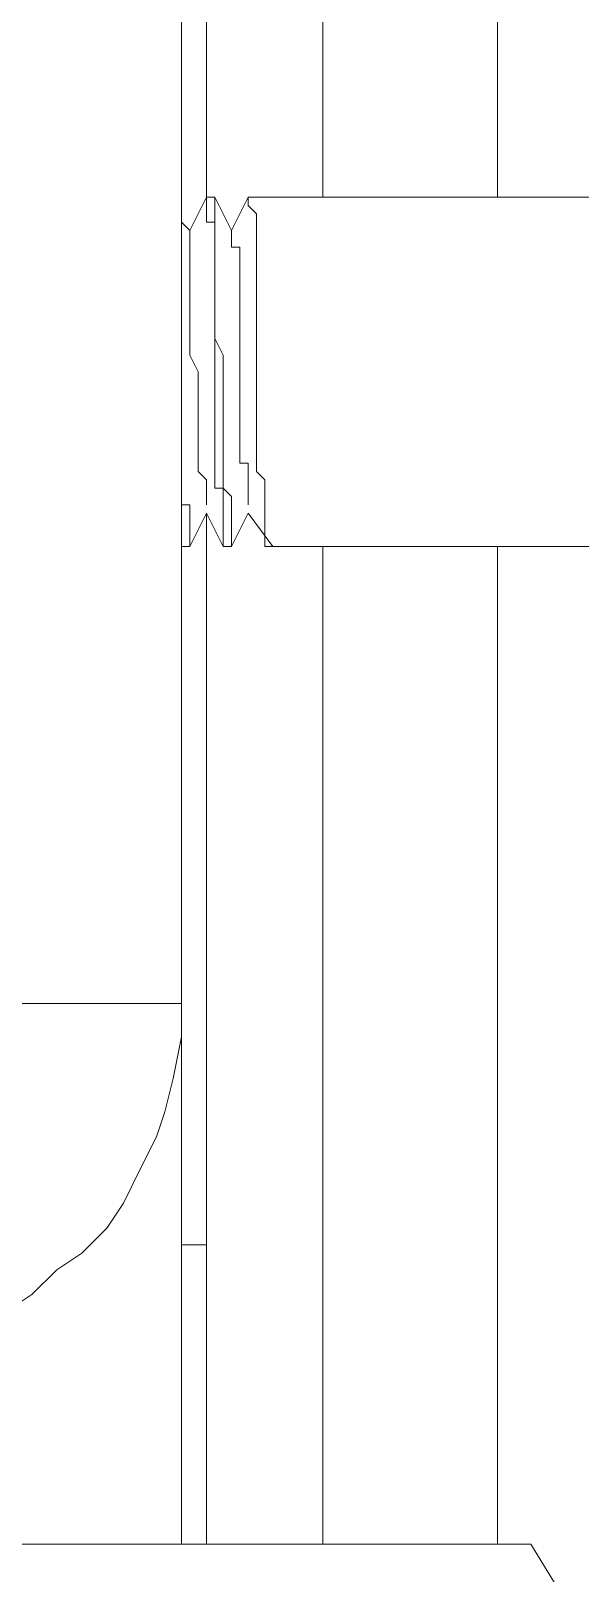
# Model space of a CAD drawing. Header units: millimetres. Extents: x 1341 to 37388, y -13954 to 1849.
# Drawn here: x 29464.4 to 29485.3, y 306.7 to 365.4 of the extents above; entities that cross this region are included whole.
import ezdxf

# ---------------------------------------------------------------- set-up
doc = ezdxf.new("R2010")
doc.units = ezdxf.units.MM
doc.layers.add('COMPONENTE', color=3, linetype='Continuous')

# ---------------------------------------------------------------- blocks, each defined once
blk = doc.blocks.new('TRANFORMADOR_IP00_TRAEL_VISTA_FRONT')
at = {"layer": 'COMPONENTE', "linetype": 'Continuous', "lineweight": 0}
for points in [[(5045.979, 3453.333), (5045.979, 3559.613)], [(5046.928, 3484.015), (5046.928, 3545.379)], [(5057.999, 3484.015), (5057.999, 3545.379)], [(5051.357, 3484.015), (5051.357, 3543.798)], [(5046.928, 3484.015), (5046.296, 3482.75)], [(5047.245, 3484.015), (5046.928, 3484.015)], [(5046.928, 3483.699), (5046.928, 3484.015)], [(5046.928, 3484.015), (5046.928, 3484.015)], [(5046.928, 3484.015), (5046.928, 3484.015)], [(5046.928, 3484.015), (5046.928, 3484.015)], [(5046.928, 3484.015), (5046.928, 3484.015)], [(5046.928, 3484.015), (5046.928, 3484.015)], [(5046.928, 3484.015), (5046.928, 3484.015)], [(5046.928, 3484.015), (5046.928, 3484.015)], [(5046.928, 3483.383), (5046.928, 3483.699)], [(5046.928, 3483.699), (5046.928, 3483.699)], [(5046.928, 3483.699), (5046.928, 3483.699)], [(5046.928, 3483.699), (5046.928, 3483.699)], [(5046.928, 3483.699), (5046.928, 3483.699)], [(5046.928, 3483.699), (5046.928, 3483.699)], [(5046.928, 3483.699), (5046.928, 3483.699)], [(5046.928, 3483.699), (5046.928, 3483.699)], [(5046.928, 3483.699), (5046.928, 3483.699)], [(5047.877, 3482.75), (5047.245, 3484.015)], [(5047.245, 3483.699), (5047.245, 3484.015)], [(5047.245, 3484.015), (5047.245, 3484.015)], [(5047.245, 3484.015), (5047.245, 3484.015)], [(5047.245, 3484.015), (5047.245, 3484.015)], [(5047.245, 3484.015), (5047.245, 3484.015)], [(5047.245, 3484.015), (5047.245, 3484.015)], [(5047.245, 3483.383), (5047.245, 3483.699)], [(5047.245, 3483.699), (5047.245, 3483.699)], [(5047.245, 3483.699), (5047.245, 3483.699)], [(5047.245, 3483.699), (5047.245, 3483.699)], [(5047.245, 3483.699), (5047.245, 3483.699)], [(5047.245, 3483.699), (5047.245, 3483.699)], [(5047.245, 3483.699), (5047.245, 3483.699)], [(5047.245, 3483.699), (5047.245, 3483.699)], [(5047.245, 3483.699), (5047.245, 3483.699)], [(5048.51, 3484.015), (5047.877, 3482.75)], [(5211.093, 3484.015), (5048.51, 3484.015)], [(5048.51, 3483.699), (5048.51, 3484.015)], [(5048.51, 3484.015), (5048.51, 3484.015)], [(5048.51, 3484.015), (5048.51, 3484.015)], [(5048.51, 3484.015), (5048.51, 3484.015)], [(5048.51, 3484.015), (5048.51, 3484.015)], [(5048.51, 3484.015), (5048.51, 3484.015)], [(5048.51, 3484.015), (5048.51, 3484.015)], [(5048.51, 3484.015), (5048.51, 3484.015)], [(5048.826, 3483.383), (5048.51, 3483.699)], [(5048.51, 3483.699), (5048.51, 3483.699)], [(5048.51, 3483.699), (5048.51, 3483.699)], [(5048.51, 3483.699), (5048.51, 3483.699)], [(5048.51, 3483.699), (5048.51, 3483.699)], [(5048.51, 3483.699), (5048.51, 3483.699)], [(5048.51, 3483.699), (5048.51, 3483.699)], [(5048.51, 3483.699), (5048.51, 3483.699)], [(5048.51, 3483.699), (5048.51, 3483.699)], [(5046.296, 3482.75), (5045.979, 3483.066)], [(5046.928, 3483.066), (5046.928, 3483.383)], [(5046.928, 3483.383), (5046.928, 3483.383)], [(5046.928, 3483.383), (5046.928, 3483.383)], [(5047.245, 3483.066), (5046.928, 3483.066)], [(5047.245, 3483.066), (5047.245, 3483.383)], [(5047.245, 3483.383), (5047.245, 3483.383)], [(5047.245, 3483.383), (5047.245, 3483.383)], [(5047.245, 3482.75), (5047.245, 3483.066)], [(5047.245, 3483.066), (5047.245, 3483.066)], [(5047.245, 3482.75), (5047.245, 3483.066)], [(5047.245, 3483.066), (5047.245, 3483.066)], [(5047.245, 3483.066), (5047.245, 3483.066)], [(5048.826, 3483.066), (5048.826, 3483.383)], [(5048.826, 3483.383), (5048.826, 3483.383)], [(5048.826, 3483.383), (5048.826, 3483.383)], [(5048.826, 3482.75), (5048.826, 3483.066)], [(5048.826, 3483.066), (5048.826, 3483.066)], [(5046.296, 3482.434), (5046.296, 3482.75)], [(5046.296, 3482.75), (5046.296, 3482.75)], [(5046.296, 3482.75), (5046.296, 3482.75)], [(5046.296, 3482.75), (5046.296, 3482.75)], [(5046.296, 3482.75), (5046.296, 3482.75)], [(5046.296, 3482.75), (5046.296, 3482.75)], [(5046.296, 3482.75), (5046.296, 3482.75)], [(5046.296, 3482.75), (5046.296, 3482.75)], [(5046.296, 3482.75), (5046.296, 3482.75)], [(5046.296, 3482.75), (5046.296, 3482.75)], [(5046.296, 3482.75), (5046.296, 3482.75)], [(5046.296, 3482.117), (5046.296, 3482.434)], [(5046.296, 3482.434), (5046.296, 3482.434)], [(5046.296, 3482.434), (5046.296, 3482.434)], [(5046.296, 3482.434), (5046.296, 3482.434)], [(5046.296, 3482.434), (5046.296, 3482.434)], [(5047.245, 3482.434), (5047.245, 3482.75)], [(5047.245, 3482.75), (5047.245, 3482.75)], [(5047.245, 3482.75), (5047.245, 3482.75)], [(5047.245, 3482.75), (5047.245, 3482.75)], [(5047.245, 3482.434), (5047.245, 3482.75)], [(5047.245, 3482.75), (5047.245, 3482.75)], [(5047.245, 3482.75), (5047.245, 3482.75)], [(5047.245, 3482.75), (5047.245, 3482.75)], [(5047.245, 3482.117), (5047.245, 3482.434)], [(5047.245, 3482.434), (5047.245, 3482.434)], [(5047.245, 3482.434), (5047.245, 3482.434)], [(5047.245, 3482.117), (5047.245, 3482.434)], [(5047.245, 3482.434), (5047.245, 3482.434)], [(5047.245, 3482.434), (5047.245, 3482.434)], [(5047.877, 3482.434), (5047.877, 3482.75)], [(5047.877, 3482.75), (5047.877, 3482.75)], [(5047.877, 3482.75), (5047.877, 3482.75)], [(5047.877, 3482.75), (5047.877, 3482.75)], [(5047.877, 3482.75), (5047.877, 3482.75)], [(5047.877, 3482.75), (5047.877, 3482.75)], [(5047.877, 3482.75), (5047.877, 3482.75)], [(5047.877, 3482.75), (5047.877, 3482.75)], [(5047.877, 3482.75), (5047.877, 3482.75)], [(5047.877, 3482.75), (5047.877, 3482.75)], [(5047.877, 3482.75), (5047.877, 3482.75)], [(5047.877, 3482.117), (5047.877, 3482.434)], [(5047.877, 3482.434), (5047.877, 3482.434)], [(5047.877, 3482.434), (5047.877, 3482.434)], [(5047.877, 3482.434), (5047.877, 3482.434)], [(5047.877, 3482.434), (5047.877, 3482.434)], [(5048.826, 3482.434), (5048.826, 3482.75)], [(5048.826, 3482.75), (5048.826, 3482.75)], [(5048.826, 3482.75), (5048.826, 3482.75)], [(5048.826, 3482.75), (5048.826, 3482.75)], [(5048.826, 3482.75), (5048.826, 3482.75)], [(5048.826, 3482.117), (5048.826, 3482.434)], [(5048.826, 3482.434), (5048.826, 3482.434)], [(5046.296, 3481.801), (5046.296, 3482.117)], [(5046.296, 3482.117), (5046.296, 3482.117)], [(5046.296, 3482.117), (5046.296, 3482.117)], [(5046.296, 3482.117), (5046.296, 3482.117)], [(5046.296, 3482.117), (5046.296, 3482.117)], [(5046.296, 3481.485), (5046.296, 3481.801)], [(5046.296, 3481.801), (5046.296, 3481.801)], [(5047.245, 3481.801), (5047.245, 3482.117)], [(5047.245, 3482.117), (5047.245, 3482.117)], [(5047.245, 3482.117), (5047.245, 3482.117)], [(5047.245, 3482.117), (5047.245, 3482.117)], [(5047.245, 3481.801), (5047.245, 3482.117)], [(5047.245, 3482.117), (5047.245, 3482.117)], [(5047.245, 3482.117), (5047.245, 3482.117)], [(5047.245, 3482.117), (5047.245, 3482.117)], [(5047.245, 3481.485), (5047.245, 3481.801)], [(5047.245, 3481.485), (5047.245, 3481.801)], [(5047.245, 3481.801), (5047.245, 3481.801)], [(5048.194, 3482.117), (5047.877, 3482.117)], [(5047.877, 3482.117), (5047.877, 3482.117)], [(5048.194, 3481.801), (5048.194, 3482.117)], [(5048.194, 3482.117), (5048.194, 3482.117)], [(5048.194, 3482.117), (5048.194, 3482.117)], [(5048.194, 3481.485), (5048.194, 3481.801)], [(5048.826, 3481.801), (5048.826, 3482.117)], [(5048.826, 3482.117), (5048.826, 3482.117)], [(5048.826, 3482.117), (5048.826, 3482.117)], [(5048.826, 3482.117), (5048.826, 3482.117)], [(5048.826, 3481.485), (5048.826, 3481.801)], [(5048.826, 3481.801), (5048.826, 3481.801)], [(5046.296, 3481.168), (5046.296, 3481.485)], [(5046.296, 3480.852), (5046.296, 3481.168)], [(5046.296, 3481.168), (5046.296, 3481.168)], [(5047.245, 3481.168), (5047.245, 3481.485)], [(5047.245, 3481.485), (5047.245, 3481.485)], [(5047.245, 3481.168), (5047.245, 3481.485)], [(5047.245, 3480.536), (5047.245, 3481.168)], [(5047.245, 3481.168), (5047.245, 3481.168)], [(5047.245, 3481.168), (5047.245, 3481.168)], [(5047.245, 3480.852), (5047.245, 3481.168)], [(5047.245, 3481.168), (5047.245, 3481.168)], [(5047.245, 3481.168), (5047.245, 3481.168)], [(5048.194, 3481.168), (5048.194, 3481.485)], [(5048.194, 3481.485), (5048.194, 3481.485)], [(5048.194, 3480.852), (5048.194, 3481.168)], [(5048.194, 3481.168), (5048.194, 3481.168)], [(5048.826, 3481.168), (5048.826, 3481.485)], [(5048.826, 3481.485), (5048.826, 3481.485)], [(5048.826, 3480.852), (5048.826, 3481.168)], [(5048.826, 3481.168), (5048.826, 3481.168)], [(5046.296, 3480.536), (5046.296, 3480.852)], [(5046.296, 3480.852), (5046.296, 3480.852)], [(5047.245, 3480.536), (5047.245, 3480.852)], [(5048.194, 3480.536), (5048.194, 3480.852)], [(5048.826, 3480.536), (5048.826, 3480.852)], [(5046.296, 3480.219), (5046.296, 3480.536)], [(5046.296, 3479.903), (5046.296, 3480.219)], [(5046.296, 3480.219), (5046.296, 3480.219)], [(5047.245, 3480.219), (5047.245, 3480.536)], [(5047.245, 3480.219), (5047.245, 3480.536)], [(5047.245, 3479.903), (5047.245, 3480.219)], [(5047.245, 3480.219), (5047.245, 3480.219)], [(5047.245, 3479.903), (5047.245, 3480.219)], [(5048.194, 3480.219), (5048.194, 3480.536)], [(5048.194, 3479.903), (5048.194, 3480.219)], [(5048.194, 3480.219), (5048.194, 3480.219)], [(5048.194, 3480.219), (5048.194, 3480.219)], [(5048.826, 3480.219), (5048.826, 3480.536)], [(5048.826, 3479.587), (5048.826, 3480.219)], [(5048.826, 3480.219), (5048.826, 3480.219)], [(5046.296, 3479.587), (5046.296, 3479.903)], [(5046.296, 3479.27), (5046.296, 3479.587)], [(5046.296, 3479.587), (5046.296, 3479.587)], [(5047.245, 3479.587), (5047.245, 3479.903)], [(5047.245, 3479.587), (5047.245, 3479.903)], [(5047.245, 3479.27), (5047.245, 3479.587)], [(5047.245, 3478.954), (5047.245, 3479.587)], [(5047.245, 3479.587), (5047.245, 3479.587)], [(5048.194, 3479.587), (5048.194, 3479.903)], [(5048.194, 3478.954), (5048.194, 3479.587)], [(5048.194, 3479.587), (5048.194, 3479.587)], [(5048.826, 3479.27), (5048.826, 3479.587)], [(5048.826, 3479.587), (5048.826, 3479.587)], [(5046.296, 3478.954), (5046.296, 3479.27)], [(5046.296, 3478.638), (5046.296, 3478.954)], [(5047.245, 3478.954), (5047.245, 3479.27)], [(5047.245, 3478.638), (5047.245, 3478.954)], [(5047.245, 3478.638), (5047.245, 3478.954)], [(5048.194, 3478.638), (5048.194, 3478.954)], [(5048.826, 3478.638), (5048.826, 3479.27)], [(5046.296, 3478.005), (5046.296, 3478.638)], [(5046.296, 3478.638), (5046.296, 3478.638)], [(5047.245, 3478.322), (5047.245, 3478.638)], [(5047.561, 3478.005), (5047.245, 3478.638)], [(5047.245, 3478.638), (5047.245, 3478.638)], [(5047.245, 3477.689), (5047.245, 3478.322)], [(5048.194, 3478.322), (5048.194, 3478.638)], [(5048.194, 3478.638), (5048.194, 3478.638)], [(5048.194, 3478.005), (5048.194, 3478.322)], [(5048.826, 3478.322), (5048.826, 3478.638)], [(5048.826, 3478.638), (5048.826, 3478.638)], [(5048.826, 3477.689), (5048.826, 3478.322)], [(5046.612, 3477.373), (5046.296, 3478.005)], [(5047.245, 3477.056), (5047.245, 3477.689)], [(5047.561, 3477.056), (5047.561, 3478.005)], [(5048.194, 3477.373), (5048.194, 3478.005)], [(5048.826, 3477.056), (5048.826, 3477.689)], [(5046.612, 3477.056), (5046.612, 3477.373)], [(5046.612, 3476.424), (5046.612, 3477.056)], [(5047.245, 3476.424), (5047.245, 3477.056)], [(5047.561, 3476.424), (5047.561, 3477.056)], [(5048.194, 3477.056), (5048.194, 3477.373)], [(5048.194, 3476.424), (5048.194, 3477.056)], [(5048.826, 3476.424), (5048.826, 3477.056)], [(5046.612, 3476.107), (5046.612, 3476.424)], [(5046.612, 3476.424), (5046.612, 3476.424)], [(5046.612, 3475.791), (5046.612, 3476.107)], [(5047.245, 3476.107), (5047.245, 3476.424)], [(5047.245, 3475.791), (5047.245, 3476.107)], [(5047.561, 3476.107), (5047.561, 3476.424)], [(5047.561, 3476.424), (5047.561, 3476.424)], [(5047.561, 3475.475), (5047.561, 3476.107)], [(5048.194, 3476.107), (5048.194, 3476.424)], [(5048.194, 3475.791), (5048.194, 3476.107)], [(5048.826, 3476.107), (5048.826, 3476.424)], [(5048.826, 3475.475), (5048.826, 3476.107)], [(5046.612, 3475.475), (5046.612, 3475.791)], [(5046.612, 3475.158), (5046.612, 3475.475)], [(5047.245, 3475.475), (5047.245, 3475.791)], [(5047.245, 3475.158), (5047.245, 3475.475)], [(5047.561, 3475.158), (5047.561, 3475.475)], [(5047.561, 3475.475), (5047.561, 3475.475)], [(5048.194, 3475.475), (5048.194, 3475.791)], [(5048.194, 3475.158), (5048.194, 3475.475)], [(5048.194, 3475.475), (5048.194, 3475.475)], [(5048.826, 3475.158), (5048.826, 3475.475)], [(5048.826, 3475.475), (5048.826, 3475.475)], [(5046.612, 3474.842), (5046.612, 3475.158)], [(5046.612, 3474.526), (5046.612, 3474.842)], [(5047.245, 3474.842), (5047.245, 3475.158)], [(5047.245, 3474.526), (5047.245, 3474.842)], [(5047.561, 3474.526), (5047.561, 3475.158)], [(5048.194, 3474.842), (5048.194, 3475.158)], [(5048.194, 3474.526), (5048.194, 3474.842)], [(5048.826, 3474.526), (5048.826, 3475.158)], [(5046.612, 3474.21), (5046.612, 3474.526)], [(5046.612, 3474.526), (5046.612, 3474.526)], [(5046.612, 3474.526), (5046.612, 3474.526)], [(5046.612, 3473.893), (5046.612, 3474.21)], [(5047.245, 3474.21), (5047.245, 3474.526)], [(5047.245, 3473.893), (5047.245, 3474.21)], [(5047.561, 3474.21), (5047.561, 3474.526)], [(5047.561, 3474.526), (5047.561, 3474.526)], [(5047.561, 3473.893), (5047.561, 3474.21)], [(5048.194, 3474.21), (5048.194, 3474.526)], [(5048.194, 3474.526), (5048.194, 3474.526)], [(5048.194, 3473.893), (5048.194, 3474.21)], [(5048.826, 3474.21), (5048.826, 3474.526)], [(5048.826, 3474.526), (5048.826, 3474.526)], [(5048.826, 3473.893), (5048.826, 3474.21)], [(5046.612, 3473.577), (5046.612, 3473.893)], [(5046.612, 3473.893), (5046.612, 3473.893)], [(5046.928, 3473.261), (5046.612, 3473.577)], [(5047.245, 3473.577), (5047.245, 3473.893)], [(5047.245, 3473.893), (5047.245, 3473.893)], [(5047.245, 3473.261), (5047.245, 3473.577)], [(5047.245, 3473.577), (5047.245, 3473.577)], [(5047.561, 3473.577), (5047.561, 3473.893)], [(5047.561, 3473.261), (5047.561, 3473.577)], [(5047.561, 3473.577), (5047.561, 3473.577)], [(5048.51, 3473.893), (5048.194, 3473.893)], [(5048.51, 3473.577), (5048.51, 3473.893)], [(5048.51, 3473.893), (5048.51, 3473.893)], [(5048.51, 3473.261), (5048.51, 3473.577)], [(5048.826, 3473.577), (5048.826, 3473.893)], [(5049.143, 3473.261), (5048.826, 3473.577)], [(5048.826, 3473.577), (5048.826, 3473.577)], [(5046.928, 3472.944), (5046.928, 3473.261)], [(5046.928, 3473.261), (5046.928, 3473.261)], [(5046.928, 3472.628), (5046.928, 3472.944)], [(5046.928, 3472.944), (5046.928, 3472.944)], [(5046.928, 3472.944), (5046.928, 3472.944)], [(5047.245, 3472.944), (5047.245, 3473.261)], [(5047.245, 3473.261), (5047.245, 3473.261)], [(5047.561, 3472.944), (5047.245, 3472.944)], [(5047.245, 3472.944), (5047.245, 3472.944)], [(5047.561, 3472.944), (5047.561, 3473.261)], [(5047.561, 3473.261), (5047.561, 3473.261)], [(5047.561, 3472.628), (5047.561, 3472.944)], [(5047.561, 3472.944), (5047.561, 3472.944)], [(5047.877, 3472.628), (5047.561, 3472.944)], [(5047.561, 3472.944), (5047.561, 3472.944)], [(5047.561, 3472.944), (5047.561, 3472.944)], [(5047.561, 3472.944), (5047.561, 3472.944)], [(5048.51, 3472.944), (5048.51, 3473.261)], [(5048.51, 3472.628), (5048.51, 3472.944)], [(5048.51, 3472.944), (5048.51, 3472.944)], [(5048.51, 3472.944), (5048.51, 3472.944)], [(5048.51, 3472.944), (5048.51, 3472.944)], [(5049.143, 3472.944), (5049.143, 3473.261)], [(5049.143, 3473.261), (5049.143, 3473.261)], [(5049.143, 3472.628), (5049.143, 3472.944)], [(5049.143, 3472.944), (5049.143, 3472.944)], [(5049.143, 3472.944), (5049.143, 3472.944)], [(5049.143, 3472.944), (5049.143, 3472.944)], [(5046.928, 3472.312), (5046.928, 3472.628)], [(5046.928, 3472.628), (5046.928, 3472.628)], [(5046.928, 3472.628), (5046.928, 3472.628)], [(5046.928, 3472.628), (5046.928, 3472.628)], [(5047.561, 3472.312), (5047.561, 3472.628)], [(5047.561, 3472.628), (5047.561, 3472.628)], [(5047.877, 3472.312), (5047.877, 3472.628)], [(5047.877, 3472.628), (5047.877, 3472.628)], [(5048.51, 3472.312), (5048.51, 3472.628)], [(5048.51, 3472.628), (5048.51, 3472.628)], [(5048.51, 3472.628), (5048.51, 3472.628)], [(5048.51, 3472.628), (5048.51, 3472.628)], [(5049.143, 3472.312), (5049.143, 3472.628)], [(5049.143, 3472.628), (5049.143, 3472.628)], [(5046.296, 3472.312), (5045.979, 3472.312)], [(5046.296, 3471.995), (5046.296, 3472.312)], [(5046.296, 3472.312), (5046.296, 3472.312)], [(5046.296, 3472.312), (5046.296, 3472.312)], [(5046.296, 3470.73), (5046.928, 3471.995)], [(5046.296, 3471.679), (5046.296, 3471.995)], [(5046.296, 3471.995), (5046.296, 3471.995)], [(5046.928, 3472.312), (5046.928, 3472.312)], [(5046.928, 3472.312), (5046.928, 3472.312)], [(5046.928, 3472.312), (5046.928, 3472.312)], [(5046.928, 3472.312), (5046.928, 3472.312)], [(5046.928, 3472.312), (5046.928, 3472.312)], [(5046.928, 3472.312), (5046.928, 3472.312)], [(5046.928, 3472.312), (5046.928, 3472.312)], [(5046.928, 3472.312), (5046.928, 3472.312)], [(5046.928, 3472.312), (5046.928, 3472.312)], [(5046.928, 3472.312), (5046.928, 3472.312)], [(5046.928, 3472.312), (5046.928, 3472.312)], [(5046.928, 3472.312), (5046.928, 3472.312)], [(5046.928, 3472.312), (5046.928, 3472.312)], [(5046.928, 3471.995), (5047.561, 3470.73)], [(5046.928, 3444.16), (5046.928, 3471.995)], [(5047.561, 3471.995), (5047.561, 3472.312)], [(5047.561, 3472.312), (5047.561, 3472.312)], [(5047.561, 3472.312), (5047.561, 3472.312)], [(5047.561, 3472.312), (5047.561, 3472.312)], [(5047.561, 3471.679), (5047.561, 3471.995)], [(5047.561, 3471.995), (5047.561, 3471.995)], [(5047.561, 3471.995), (5047.561, 3471.995)], [(5047.877, 3471.995), (5047.877, 3472.312)], [(5047.877, 3472.312), (5047.877, 3472.312)], [(5047.877, 3472.312), (5047.877, 3472.312)], [(5047.877, 3472.312), (5047.877, 3472.312)], [(5047.877, 3470.73), (5048.51, 3471.995)], [(5047.877, 3471.679), (5047.877, 3471.995)], [(5047.877, 3471.995), (5047.877, 3471.995)], [(5047.877, 3471.995), (5047.877, 3471.995)], [(5048.51, 3472.312), (5048.51, 3472.312)], [(5048.51, 3472.312), (5048.51, 3472.312)], [(5048.51, 3472.312), (5048.51, 3472.312)], [(5048.51, 3472.312), (5048.51, 3472.312)], [(5048.51, 3472.312), (5048.51, 3472.312)], [(5048.51, 3472.312), (5048.51, 3472.312)], [(5048.51, 3472.312), (5048.51, 3472.312)], [(5048.51, 3472.312), (5048.51, 3472.312)], [(5048.51, 3472.312), (5048.51, 3472.312)], [(5048.51, 3472.312), (5048.51, 3472.312)], [(5048.51, 3472.312), (5048.51, 3472.312)], [(5048.51, 3472.312), (5048.51, 3472.312)], [(5048.51, 3472.312), (5048.51, 3472.312)], [(5048.51, 3472.312), (5048.51, 3472.312)], [(5048.51, 3471.995), (5049.459, 3470.73)], [(5049.143, 3471.995), (5049.143, 3472.312)], [(5049.143, 3472.312), (5049.143, 3472.312)], [(5049.143, 3472.312), (5049.143, 3472.312)], [(5049.143, 3472.312), (5049.143, 3472.312)], [(5049.143, 3471.679), (5049.143, 3471.995)], [(5049.143, 3471.995), (5049.143, 3471.995)], [(5049.143, 3471.995), (5049.143, 3471.995)], [(5046.296, 3471.363), (5046.296, 3471.679)], [(5046.296, 3471.679), (5046.296, 3471.679)], [(5046.296, 3471.679), (5046.296, 3471.679)], [(5046.296, 3471.046), (5046.296, 3471.363)], [(5046.296, 3471.363), (5046.296, 3471.363)], [(5046.296, 3471.363), (5046.296, 3471.363)], [(5046.296, 3471.363), (5046.296, 3471.363)], [(5046.296, 3471.363), (5046.296, 3471.363)], [(5046.296, 3471.363), (5046.296, 3471.363)], [(5046.296, 3471.363), (5046.296, 3471.363)], [(5047.561, 3471.363), (5047.561, 3471.679)], [(5047.561, 3471.679), (5047.561, 3471.679)], [(5047.561, 3471.679), (5047.561, 3471.679)], [(5047.561, 3471.046), (5047.561, 3471.363)], [(5047.561, 3471.363), (5047.561, 3471.363)], [(5047.561, 3471.363), (5047.561, 3471.363)], [(5047.561, 3471.363), (5047.561, 3471.363)], [(5047.561, 3471.363), (5047.561, 3471.363)], [(5047.561, 3471.363), (5047.561, 3471.363)], [(5047.877, 3471.363), (5047.877, 3471.679)], [(5047.877, 3471.679), (5047.877, 3471.679)], [(5047.877, 3471.679), (5047.877, 3471.679)], [(5047.877, 3471.046), (5047.877, 3471.363)], [(5047.877, 3471.363), (5047.877, 3471.363)], [(5047.877, 3471.363), (5047.877, 3471.363)], [(5047.877, 3471.363), (5047.877, 3471.363)], [(5047.877, 3471.363), (5047.877, 3471.363)], [(5047.877, 3471.363), (5047.877, 3471.363)], [(5047.877, 3471.363), (5047.877, 3471.363)], [(5049.143, 3471.363), (5049.143, 3471.679)], [(5049.143, 3471.679), (5049.143, 3471.679)], [(5049.143, 3471.679), (5049.143, 3471.679)], [(5049.143, 3471.046), (5049.143, 3471.363)], [(5049.143, 3471.363), (5049.143, 3471.363)], [(5049.143, 3471.363), (5049.143, 3471.363)], [(5049.143, 3471.363), (5049.143, 3471.363)], [(5049.143, 3471.363), (5049.143, 3471.363)], [(5049.143, 3471.363), (5049.143, 3471.363)], [(5045.979, 3470.73), (5046.296, 3470.73)], [(5046.296, 3470.73), (5046.296, 3471.046)], [(5046.296, 3471.046), (5046.296, 3471.046)], [(5046.296, 3471.046), (5046.296, 3471.046)], [(5046.296, 3471.046), (5046.296, 3471.046)], [(5046.296, 3471.046), (5046.296, 3471.046)], [(5046.296, 3471.046), (5046.296, 3471.046)], [(5046.296, 3471.046), (5046.296, 3471.046)], [(5046.296, 3471.046), (5046.296, 3471.046)], [(5046.296, 3471.046), (5046.296, 3471.046)], [(5046.296, 3470.73), (5046.296, 3470.73)], [(5046.296, 3470.73), (5046.296, 3470.73)], [(5046.296, 3470.73), (5046.296, 3470.73)], [(5047.561, 3470.73), (5047.561, 3471.046)], [(5047.561, 3471.046), (5047.561, 3471.046)], [(5047.561, 3471.046), (5047.561, 3471.046)], [(5047.561, 3471.046), (5047.561, 3471.046)], [(5047.561, 3471.046), (5047.561, 3471.046)], [(5047.561, 3471.046), (5047.561, 3471.046)], [(5047.561, 3471.046), (5047.561, 3471.046)], [(5047.561, 3471.046), (5047.561, 3471.046)], [(5047.561, 3471.046), (5047.561, 3471.046)], [(5047.561, 3470.73), (5047.877, 3470.73)], [(5047.561, 3470.73), (5047.561, 3470.73)], [(5047.877, 3470.73), (5047.877, 3471.046)], [(5047.877, 3471.046), (5047.877, 3471.046)], [(5047.877, 3471.046), (5047.877, 3471.046)], [(5047.877, 3471.046), (5047.877, 3471.046)], [(5047.877, 3471.046), (5047.877, 3471.046)], [(5047.877, 3471.046), (5047.877, 3471.046)], [(5047.877, 3471.046), (5047.877, 3471.046)], [(5047.877, 3470.73), (5047.877, 3470.73)], [(5047.877, 3470.73), (5047.877, 3470.73)], [(5047.877, 3470.73), (5047.877, 3470.73)], [(5047.877, 3470.73), (5047.877, 3470.73)], [(5049.143, 3470.73), (5049.143, 3471.046)], [(5049.143, 3471.046), (5049.143, 3471.046)], [(5049.143, 3471.046), (5049.143, 3471.046)], [(5049.143, 3471.046), (5049.143, 3471.046)], [(5049.143, 3471.046), (5049.143, 3471.046)], [(5049.143, 3471.046), (5049.143, 3471.046)], [(5049.143, 3471.046), (5049.143, 3471.046)], [(5049.143, 3471.046), (5049.143, 3471.046)], [(5049.459, 3470.73), (5049.143, 3470.73)], [(5049.143, 3470.73), (5049.143, 3470.73)], [(5049.459, 3470.73), (5210.144, 3470.73)], [(5051.357, 3432.773), (5051.357, 3470.73)], [(5057.999, 3432.773), (5057.999, 3470.73)], [(5033.011, 3440.048), (5034.276, 3440.048), (5035.541, 3440.364), (5036.806, 3440.681), (5038.072, 3440.997), (5039.337, 3441.63), (5040.286, 3442.262), (5041.235, 3443.211), (5042.184, 3443.844), (5043.133, 3444.793), (5043.765, 3445.742), (5044.398, 3447.007), (5045.031, 3448.272), (5045.347, 3449.221), (5045.663, 3450.486), (5045.979, 3452.068), (5045.979, 3453.333)], [(5039.653, 3453.333), (5045.979, 3453.333)], [(5045.979, 3444.16), (5045.979, 3453.333)], [(5045.979, 3432.773), (5045.979, 3444.16)], [(5045.979, 3444.16), (5046.928, 3444.16)], [(5046.928, 3432.773), (5046.928, 3444.16)], [(4993.156, 3432.773), (5059.265, 3432.773)], [(5059.265, 3432.773), (5071.284, 3413.162)]]:
    blk.add_lwpolyline(points, dxfattribs=at)

msp = doc.modelspace()

# ---------------------------------------------------------------- block references
at = {"linetype": 'ByBlock'}
msp.add_blockref('TRANFORMADOR_IP00_TRAEL_VISTA_FRONT', (24424.173, -3124.971), dxfattribs=at)

doc.saveas('drawing.dxf')
